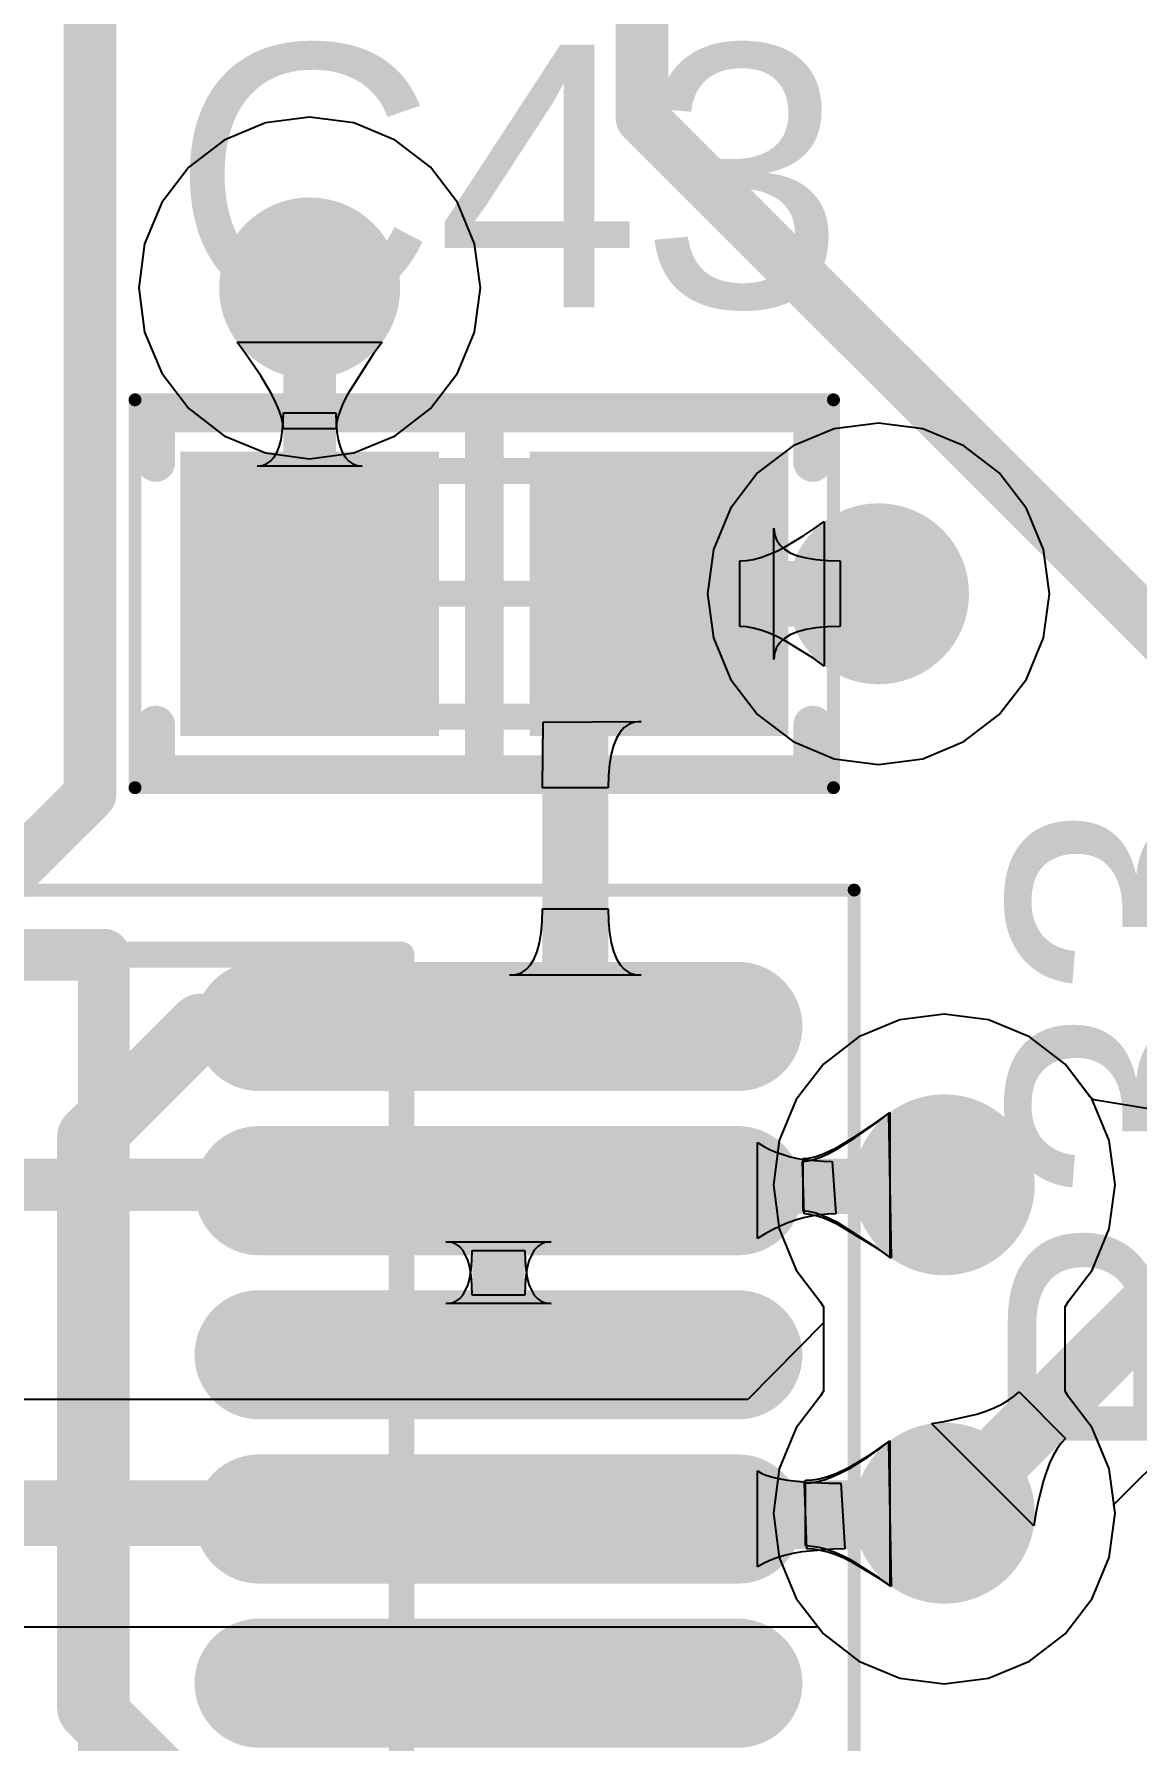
# Model space of a CAD drawing. Header units: inches. Extents: x -0.01 to 3.94, y -0.06 to 4.68.
# Drawn here: x 1.0815 to 1.2493, y 3.3053 to 3.5652 of the extents above; entities that cross this region are included whole.
import ezdxf

# ---------------------------------------------------------------- set-up
doc = ezdxf.new("R2010")
doc.units = ezdxf.units.IN
doc.header["$MEASUREMENT"] = 0
for name, color, linetype in [('Bottom Layer', 5, 'Continuous'), ('Int1 -GND)', 16, 'Continuous'), ('Int2 -PWR)', 76, 'Continuous'), ('Top 3D Body', 56, 'Continuous'), ('Top Courtyard', 56, 'Continuous'), ('Top Layer', 1, 'Continuous'), ('Top Overlay', 2, 'Continuous'), ('Top Paste', 8, 'Continuous'), ('Top Solder', 216, 'Continuous'), ('Via Holes', 16, 'Continuous')]:
    doc.layers.add(name, color=color, linetype=linetype)
doc.styles.add('Arial', font='', dxfattribs={"height": 0.2})
doc.styles.get('Arial').set_extended_font_data('Arial')

# ---------------------------------------------------------------- blocks, each defined once
blk = doc.blocks.new('517EE8A2_9FD8_4174_996D_BDBF76CA3EEB_425')
at = {"layer": 'Top Layer'}
h = blk.add_hatch(color=1, dxfattribs=at)
edge = h.paths.add_edge_path()
edge.add_arc((0.12992, 0.0875), 0.00787, 270, 450)
edge.add_line((0.12992, 0.09537), (0.05709, 0.09537))
edge.add_arc((0.05709, 0.0875), 0.00787, 90, 270)
edge.add_line((0.05709, 0.07963), (0.12992, 0.07963))
h = blk.add_hatch(color=1, dxfattribs=at)
edge = h.paths.add_edge_path()
edge.add_arc((0.12992, 0.0625), 0.00787, 270, 450)
edge.add_line((0.12992, 0.07037), (0.05709, 0.07037))
edge.add_arc((0.05709, 0.0625), 0.00787, 90, 270)
edge.add_line((0.05709, 0.05463), (0.12992, 0.05463))
h = blk.add_hatch(color=1, dxfattribs=at)
edge = h.paths.add_edge_path()
edge.add_arc((0.12992, 0.0375), 0.00787, 270, 450)
edge.add_line((0.12992, 0.04537), (0.05709, 0.04537))
edge.add_arc((0.05709, 0.0375), 0.00787, 90, 270)
edge.add_line((0.05709, 0.02963), (0.12992, 0.02963))
h = blk.add_hatch(color=1, dxfattribs=at)
edge = h.paths.add_edge_path()
edge.add_arc((0.12992, 0.0125), 0.00787, 270, 450)
edge.add_line((0.12992, 0.02037), (0.05709, 0.02037))
edge.add_arc((0.05709, 0.0125), 0.00787, 90, 270)
edge.add_line((0.05709, 0.00463), (0.12992, 0.00463))
h = blk.add_hatch(color=1, dxfattribs=at)
edge = h.paths.add_edge_path()
edge.add_arc((0.12992, -0.0125), 0.00787, 270, 450)
edge.add_line((0.12992, -0.00463), (0.05709, -0.00463))
edge.add_arc((0.05709, -0.0125), 0.00787, 90, 270)
edge.add_line((0.05709, -0.02037), (0.12992, -0.02037))
at = {"layer": 'Top Paste'}
h = blk.add_hatch(color=8, dxfattribs=at)
edge = h.paths.add_edge_path()
edge.add_arc((0.12992, 0.0875), 0.00787, 270, 450)
edge.add_line((0.12992, 0.09537), (0.05709, 0.09537))
edge.add_arc((0.05709, 0.0875), 0.00787, 90, 270)
edge.add_line((0.05709, 0.07963), (0.12992, 0.07963))
h = blk.add_hatch(color=8, dxfattribs=at)
edge = h.paths.add_edge_path()
edge.add_arc((0.12992, 0.0625), 0.00787, 270, 450)
edge.add_line((0.12992, 0.07037), (0.05709, 0.07037))
edge.add_arc((0.05709, 0.0625), 0.00787, 90, 270)
edge.add_line((0.05709, 0.05463), (0.12992, 0.05463))
h = blk.add_hatch(color=8, dxfattribs=at)
edge = h.paths.add_edge_path()
edge.add_arc((0.12992, 0.0375), 0.00787, 270, 450)
edge.add_line((0.12992, 0.04537), (0.05709, 0.04537))
edge.add_arc((0.05709, 0.0375), 0.00787, 90, 270)
edge.add_line((0.05709, 0.02963), (0.12992, 0.02963))
h = blk.add_hatch(color=8, dxfattribs=at)
edge = h.paths.add_edge_path()
edge.add_arc((0.12992, 0.0125), 0.00787, 270, 450)
edge.add_line((0.12992, 0.02037), (0.05709, 0.02037))
edge.add_arc((0.05709, 0.0125), 0.00787, 90, 270)
edge.add_line((0.05709, 0.00463), (0.12992, 0.00463))
h = blk.add_hatch(color=8, dxfattribs=at)
edge = h.paths.add_edge_path()
edge.add_arc((0.12992, -0.0125), 0.00787, 270, 450)
edge.add_line((0.12992, -0.00463), (0.05709, -0.00463))
edge.add_arc((0.05709, -0.0125), 0.00787, 90, 270)
edge.add_line((0.05709, -0.02037), (0.12992, -0.02037))
at = {"layer": 'Top Solder'}
h = blk.add_hatch(color=216, dxfattribs=at)
edge = h.paths.add_edge_path()
edge.add_arc((0.12992, 0.0875), 0.00984, 270, 450)
edge.add_line((0.12992, 0.09734), (0.05709, 0.09734))
edge.add_arc((0.05709, 0.0875), 0.00984, 90, 270)
edge.add_line((0.05709, 0.07766), (0.12992, 0.07766))
h = blk.add_hatch(color=216, dxfattribs=at)
edge = h.paths.add_edge_path()
edge.add_arc((0.12992, 0.0625), 0.00984, 270, 450)
edge.add_line((0.12992, 0.07234), (0.05709, 0.07234))
edge.add_arc((0.05709, 0.0625), 0.00984, 90, 270)
edge.add_line((0.05709, 0.05266), (0.12992, 0.05266))
h = blk.add_hatch(color=216, dxfattribs=at)
edge = h.paths.add_edge_path()
edge.add_arc((0.12992, 0.0375), 0.00984, 270, 450)
edge.add_line((0.12992, 0.04734), (0.05709, 0.04734))
edge.add_arc((0.05709, 0.0375), 0.00984, 90, 270)
edge.add_line((0.05709, 0.02766), (0.12992, 0.02766))
h = blk.add_hatch(color=216, dxfattribs=at)
edge = h.paths.add_edge_path()
edge.add_arc((0.12992, 0.0125), 0.00984, 270, 450)
edge.add_line((0.12992, 0.02234), (0.05709, 0.02234))
edge.add_arc((0.05709, 0.0125), 0.00984, 90, 270)
edge.add_line((0.05709, 0.00266), (0.12992, 0.00266))
h = blk.add_hatch(color=216, dxfattribs=at)
edge = h.paths.add_edge_path()
edge.add_arc((0.12992, -0.0125), 0.00984, 270, 450)
edge.add_line((0.12992, -0.00266), (0.05709, -0.00266))
edge.add_arc((0.05709, -0.0125), 0.00984, 90, 270)
edge.add_line((0.05709, -0.02234), (0.12992, -0.02234))
at = {"layer": 'Top 3D Body'}
for points in [[(-0.07874, 0.09843, 0.00394, 0.00394, 0), (0.07874, 0.09843, 0.00394, 0.00394, 0)], [(0.07874, -0.09842, 0.00394, 0.00394, 0), (0.07874, 0.09843, 0.00394, 0.00394, 0)]]:
    blk.add_lwpolyline(points, format="xyseb", dxfattribs=at)
blk.add_lwpolyline([(0.07776, 0.09843, 0.00197, 0.00197, 1), (0.07972, 0.09843, 0.00197, 0.00197, 1)], format="xyseb", close=True, dxfattribs=at)
blk.add_lwpolyline([(0.07776, 0.09843, 0.00197, 0.00197, 1), (0.07972, 0.09843, 0.00197, 0.00197, 1)], format="xyseb", close=True, dxfattribs=at)
at = {"layer": 'Top Courtyard'}
for points in [[(-0.14764, 0.10827, 0.00197, 0.00197, 0), (0.14764, 0.10827, 0.00197, 0.00197, 0)], [(0.14764, -0.10827, 0.00197, 0.00197, 0), (0.14764, 0.10827, 0.00197, 0.00197, 0)]]:
    blk.add_lwpolyline(points, format="xyseb", dxfattribs=at)
blk.add_lwpolyline([(0.14715, 0.10827, 0.000984, 0.000984, 1), (0.14813, 0.10827, 0.000984, 0.000984, 1)], format="xyseb", close=True, dxfattribs=at)
blk.add_lwpolyline([(0.14715, 0.10827, 0.000984, 0.000984, 1), (0.14813, 0.10827, 0.000984, 0.000984, 1)], format="xyseb", close=True, dxfattribs=at)
at = {"layer": 'Top Overlay'}
for points in [[(-0.03347, 0.09843, 0.00787, 0.00787, 0), (0.03346, 0.09843, 0.00787, 0.00787, 0)], [(0.03346, -0.09842, 0.00787, 0.00787, 0), (0.03346, 0.09843, 0.00787, 0.00787, 0)]]:
    blk.add_lwpolyline(points, format="xyseb", dxfattribs=at)
blk.add_lwpolyline([(0.0315, 0.09843, 0.00394, 0.00394, 1), (0.03543, 0.09843, 0.00394, 0.00394, 1)], format="xyseb", close=True, dxfattribs=at)
blk.add_lwpolyline([(0.0315, 0.09843, 0.00394, 0.00394, 1), (0.03543, 0.09843, 0.00394, 0.00394, 1)], format="xyseb", close=True, dxfattribs=at)
blk = doc.blocks.new('CAP_0603_1608_588')
at = {"layer": 'Top Layer'}
for points in [[(-0.04429, -0.01969), (-0.04429, 0.01968), (-0.00886, 0.01968), (-0.00886, -0.01969)], [(0.00886, -0.01969), (0.00886, 0.01968), (0.04429, 0.01968), (0.04429, -0.01969)]]:
    blk.add_hatch(color=1, dxfattribs=at).paths.add_polyline_path(points)
at = {"layer": 'Top Paste'}
for points in [[(-0.04429, -0.01969), (-0.04429, 0.01968), (-0.00886, 0.01968), (-0.00886, -0.01969)], [(0.00886, -0.01969), (0.00886, 0.01968), (0.04429, 0.01968), (0.04429, -0.01969)]]:
    blk.add_hatch(color=8, dxfattribs=at).paths.add_polyline_path(points)
at = {"layer": 'Top Solder'}
for points in [[(-0.04626, -0.02165), (-0.04626, 0.02165), (-0.00689, 0.02165), (-0.00689, -0.02165)], [(0.00689, -0.02165), (0.00689, 0.02165), (0.04626, 0.02165), (0.04626, -0.02165)]]:
    blk.add_hatch(color=216, dxfattribs=at).paths.add_polyline_path(points)
at = {"layer": 'Top 3D Body'}
for points in [[(0.03445, 0.0187, 0.00394, 0.00394, 0), (-0.03445, 0.0187, 0.00394, 0.00394, 0)], [(-0.03445, 0.0187, 0.00394, 0.00394, 0), (-0.03445, -0.0187, 0.00394, 0.00394, 0)], [(0.03445, 0.0187, 0.00394, 0.00394, 0), (0.03445, -0.0187, 0.00394, 0.00394, 0)], [(0.03445, -0.0187, 0.00394, 0.00394, 0), (-0.03445, -0.0187, 0.00394, 0.00394, 0)]]:
    blk.add_lwpolyline(points, format="xyseb", dxfattribs=at)
for points in [[(-0.03543, 0.0187, 0.00197, 0.00197, 1), (-0.03347, 0.0187, 0.00197, 0.00197, 1)], [(-0.03543, 0.0187, 0.00197, 0.00197, 1), (-0.03347, 0.0187, 0.00197, 0.00197, 1)], [(0.03346, 0.0187, 0.00197, 0.00197, 1), (0.03543, 0.0187, 0.00197, 0.00197, 1)], [(0.03346, 0.0187, 0.00197, 0.00197, 1), (0.03543, 0.0187, 0.00197, 0.00197, 1)], [(-0.03543, -0.0187, 0.00197, 0.00197, 1), (-0.03347, -0.0187, 0.00197, 0.00197, 1)], [(-0.03543, -0.0187, 0.00197, 0.00197, 1), (-0.03347, -0.0187, 0.00197, 0.00197, 1)], [(0.03346, -0.0187, 0.00197, 0.00197, 1), (0.03543, -0.0187, 0.00197, 0.00197, 1)], [(0.03346, -0.0187, 0.00197, 0.00197, 1), (0.03543, -0.0187, 0.00197, 0.00197, 1)]]:
    blk.add_lwpolyline(points, format="xyseb", close=True, dxfattribs=at)
at = {"layer": 'Top Courtyard'}
for points in [[(0.05315, 0.02953, 0.00197, 0.00197, 0), (-0.05315, 0.02953, 0.00197, 0.00197, 0)], [(-0.05315, 0.02953, 0.00197, 0.00197, 0), (-0.05315, -0.02953, 0.00197, 0.00197, 0)], [(0.05315, 0.02953, 0.00197, 0.00197, 0), (0.05315, -0.02953, 0.00197, 0.00197, 0)], [(0, 0.0187, 0.00394, 0.00394, 0), (0, -0.0187, 0.00394, 0.00394, 0)], [(0.0187, 0, 0.00394, 0.00394, 0), (-0.0187, 0, 0.00394, 0.00394, 0)], [(0.05315, -0.02953, 0.00197, 0.00197, 0), (-0.05315, -0.02953, 0.00197, 0.00197, 0)]]:
    blk.add_lwpolyline(points, format="xyseb", dxfattribs=at)
for points in [[(-0.05364, 0.02953, 0.000984, 0.000984, 1), (-0.05266, 0.02953, 0.000984, 0.000984, 1)], [(-0.05364, 0.02953, 0.000984, 0.000984, 1), (-0.05266, 0.02953, 0.000984, 0.000984, 1)], [(0.05266, 0.02953, 0.000984, 0.000984, 1), (0.05364, 0.02953, 0.000984, 0.000984, 1)], [(0.05266, 0.02953, 0.000984, 0.000984, 1), (0.05364, 0.02953, 0.000984, 0.000984, 1)], [(-0.00098, 0.0187, 0.00197, 0.00197, 1), (0.00098, 0.0187, 0.00197, 0.00197, 1)], [(-0.01969, 0, 0.00197, 0.00197, 1), (-0.01772, 0, 0.00197, 0.00197, 1)], [(0.01772, 0, 0.00197, 0.00197, 1), (0.01968, 0, 0.00197, 0.00197, 1)], [(-0.00098, -0.0187, 0.00197, 0.00197, 1), (0.00098, -0.0187, 0.00197, 0.00197, 1)], [(-0.05364, -0.02953, 0.000984, 0.000984, 1), (-0.05266, -0.02953, 0.000984, 0.000984, 1)], [(-0.05364, -0.02953, 0.000984, 0.000984, 1), (-0.05266, -0.02953, 0.000984, 0.000984, 1)], [(0.05266, -0.02953, 0.000984, 0.000984, 1), (0.05364, -0.02953, 0.000984, 0.000984, 1)], [(0.05266, -0.02953, 0.000984, 0.000984, 1), (0.05364, -0.02953, 0.000984, 0.000984, 1)]]:
    blk.add_lwpolyline(points, format="xyseb", close=True, dxfattribs=at)
at = {"layer": 'Top Overlay'}
for points in [[(-0.05, 0.02756, 0.00591, 0.00591, 0), (-0.05, 0.02, 0.00591, 0.00591, 0)], [(0.05, 0.02756, 0.00591, 0.00591, 0), (-0.05, 0.02756, 0.00591, 0.00591, 0)], [(0, 0.02756, 0.00591, 0.00591, 0), (0, -0.02756, 0.00591, 0.00591, 0)], [(0.05, 0.02756, 0.00591, 0.00591, 0), (0.05, 0.02, 0.00591, 0.00591, 0)], [(-0.05, -0.02, 0.00591, 0.00591, 0), (-0.05, -0.02756, 0.00591, 0.00591, 0)], [(0.05, -0.02, 0.00591, 0.00591, 0), (0.05, -0.02756, 0.00591, 0.00591, 0)], [(0.05, -0.02756, 0.00591, 0.00591, 0), (-0.05, -0.02756, 0.00591, 0.00591, 0)]]:
    blk.add_lwpolyline(points, format="xyseb", dxfattribs=at)
for points in [[(-0.05148, 0.02756, 0.00295, 0.00295, 1), (-0.04852, 0.02756, 0.00295, 0.00295, 1)], [(-0.05148, 0.02756, 0.00295, 0.00295, 1), (-0.04852, 0.02756, 0.00295, 0.00295, 1)], [(-0.00148, 0.02756, 0.00295, 0.00295, 1), (0.00148, 0.02756, 0.00295, 0.00295, 1)], [(0.04852, 0.02756, 0.00295, 0.00295, 1), (0.05148, 0.02756, 0.00295, 0.00295, 1)], [(0.04852, 0.02756, 0.00295, 0.00295, 1), (0.05148, 0.02756, 0.00295, 0.00295, 1)], [(-0.05148, 0.02, 0.00295, 0.00295, 1), (-0.04852, 0.02, 0.00295, 0.00295, 1)], [(0.04852, 0.02, 0.00295, 0.00295, 1), (0.05148, 0.02, 0.00295, 0.00295, 1)], [(-0.05148, -0.02, 0.00295, 0.00295, 1), (-0.04852, -0.02, 0.00295, 0.00295, 1)], [(0.04852, -0.02, 0.00295, 0.00295, 1), (0.05148, -0.02, 0.00295, 0.00295, 1)], [(-0.05148, -0.02756, 0.00295, 0.00295, 1), (-0.04852, -0.02756, 0.00295, 0.00295, 1)], [(-0.05148, -0.02756, 0.00295, 0.00295, 1), (-0.04852, -0.02756, 0.00295, 0.00295, 1)], [(-0.00148, -0.02756, 0.00295, 0.00295, 1), (0.00148, -0.02756, 0.00295, 0.00295, 1)], [(0.04852, -0.02756, 0.00295, 0.00295, 1), (0.05148, -0.02756, 0.00295, 0.00295, 1)], [(0.04852, -0.02756, 0.00295, 0.00295, 1), (0.05148, -0.02756, 0.00295, 0.00295, 1)]]:
    blk.add_lwpolyline(points, format="xyseb", close=True, dxfattribs=at)

msp = doc.modelspace()

# ---------------------------------------------------------------- hatches: boundary and pattern name
at = {"layer": 'Bottom Layer'}
h = msp.add_hatch(color=5, dxfattribs=at)
edge = h.paths.add_edge_path()
edge.add_arc((1.12343, 3.52657), 0.01378, 0, 360)
h = msp.add_hatch(color=5, dxfattribs=at)
edge = h.paths.add_edge_path()
edge.add_arc((1.21, 3.48), 0.01378, 0, 360)
h = msp.add_hatch(color=5, dxfattribs=at)
edge = h.paths.add_edge_path()
edge.add_arc((1.22, 3.39), 0.01378, 0, 360)
h = msp.add_hatch(color=5, dxfattribs=at)
edge = h.paths.add_edge_path()
edge.add_arc((1.22, 3.34), 0.01378, 0, 360)
at = {"layer": 'Int1 -GND)'}
h = msp.add_hatch(color=7, dxfattribs=at)
edge = h.paths.add_edge_path()
edge.add_arc((1.12343, 3.52657), 0.01378, 0, 360)
h = msp.add_hatch(color=7, dxfattribs=at)
edge = h.paths.add_edge_path()
edge.add_arc((1.21, 3.48), 0.01378, 0, 360)
h = msp.add_hatch(color=7, dxfattribs=at)
edge = h.paths.add_edge_path()
edge.add_arc((1.22, 3.39), 0.01378, 0, 360)
h = msp.add_hatch(color=7, dxfattribs=at)
edge = h.paths.add_edge_path()
edge.add_arc((1.22, 3.34), 0.01378, 0, 360)
at = {"layer": 'Int2 -PWR)'}
h = msp.add_hatch(color=7, dxfattribs=at)
edge = h.paths.add_edge_path()
edge.add_arc((1.12343, 3.52657), 0.01378, 0, 360)
h = msp.add_hatch(color=7, dxfattribs=at)
edge = h.paths.add_edge_path()
edge.add_arc((1.21, 3.48), 0.01378, 0, 360)
h = msp.add_hatch(color=7, dxfattribs=at)
edge = h.paths.add_edge_path()
edge.add_arc((1.22, 3.39), 0.01378, 0, 360)
h = msp.add_hatch(color=7, dxfattribs=at)
edge = h.paths.add_edge_path()
edge.add_arc((1.22, 3.34), 0.01378, 0, 360)
at = {"layer": 'Top Layer'}
h = msp.add_hatch(color=1, dxfattribs=at)
edge = h.paths.add_edge_path()
edge.add_arc((1.12343, 3.52657), 0.01378, 0, 360)
h = msp.add_hatch(color=1, dxfattribs=at)
edge = h.paths.add_edge_path()
edge.add_arc((1.21, 3.48), 0.01378, 0, 360)
h = msp.add_hatch(color=1, dxfattribs=at)
edge = h.paths.add_edge_path()
edge.add_arc((1.22, 3.39), 0.01378, 0, 360)
h = msp.add_hatch(color=1, dxfattribs=at)
edge = h.paths.add_edge_path()
edge.add_arc((1.22, 3.34), 0.01378, 0, 360)
at = {"layer": 'Via Holes'}
h = msp.add_hatch(color=7, dxfattribs=at)
edge = h.paths.add_edge_path()
edge.add_arc((1.12343, 3.52657), 0.00689, 0, 360)
h = msp.add_hatch(color=7, dxfattribs=at)
edge = h.paths.add_edge_path()
edge.add_arc((1.21, 3.48), 0.00689, 0, 360)
h = msp.add_hatch(color=7, dxfattribs=at)
edge = h.paths.add_edge_path()
edge.add_arc((1.22, 3.39), 0.00689, 0, 360)
h = msp.add_hatch(color=7, dxfattribs=at)
edge = h.paths.add_edge_path()
edge.add_arc((1.22, 3.34), 0.00689, 0, 360)

# ---------------------------------------------------------------- linework, layer by layer
at = {"layer": 'Bottom Layer'}
for p, q in [((1.20661, 3.39744), (1.20991, 3.39968)), ((1.20991, 3.39968), (1.21173, 3.40102)), ((1.21173, 3.40102), (1.21173, 3.37898)), ((1.20376, 3.39575), (1.20661, 3.39744)), ((1.19937, 3.39407), (1.2003, 3.39428)), ((1.2003, 3.39428), (1.20134, 3.39463)), ((1.20134, 3.39463), (1.20249, 3.39512)), ((1.20249, 3.39512), (1.20376, 3.39575)), ((1.19855, 3.394), (1.19937, 3.39407)), ((1.19855, 3.386), (1.19855, 3.394)), ((1.19937, 3.38593), (1.19855, 3.386)), ((1.2003, 3.38572), (1.19937, 3.38593)), ((1.20134, 3.38537), (1.2003, 3.38572)), ((1.20249, 3.38488), (1.20134, 3.38537)), ((1.20376, 3.38425), (1.20249, 3.38488)), ((1.20991, 3.38031), (1.20376, 3.38425)), ((1.21173, 3.37898), (1.20991, 3.38031))]:
    msp.add_line(p, q, dxfattribs=at)
msp.add_lwpolyline([(0.98354, 3.39, 0.008, 0.008, 0), (1.22, 3.39, 0.008, 0.008, 0)], format="xyseb", dxfattribs=at)
msp.add_lwpolyline([(1.218, 3.39, 0.004, 0.004, 1), (1.222, 3.39, 0.004, 0.004, 1)], format="xyseb", close=True, dxfattribs=at)
at = {"layer": 'Int1 -GND)'}
for p, q in [((1.21, 3.506), (1.20327, 3.50512)), ((1.21673, 3.50512), (1.21, 3.506)), ((1.20327, 3.50512), (1.197, 3.50252)), ((1.223, 3.50252), (1.21673, 3.50512)), ((1.197, 3.50252), (1.19161, 3.49839)), ((1.22839, 3.49839), (1.223, 3.50252)), ((1.19161, 3.49839), (1.18748, 3.493)), ((1.23252, 3.493), (1.22839, 3.49839)), ((1.18748, 3.493), (1.18488, 3.48673)), ((1.23512, 3.48673), (1.23252, 3.493)), ((1.18488, 3.48673), (1.184, 3.48)), ((1.236, 3.48), (1.23512, 3.48673)), ((1.184, 3.48), (1.18488, 3.47327)), ((1.23512, 3.47327), (1.236, 3.48)), ((1.18488, 3.47327), (1.18748, 3.467)), ((1.23252, 3.467), (1.23512, 3.47327)), ((1.18748, 3.467), (1.19161, 3.46161)), ((1.22839, 3.46161), (1.23252, 3.467)), ((1.19161, 3.46161), (1.197, 3.45748)), ((1.223, 3.45748), (1.22839, 3.46161)), ((1.197, 3.45748), (1.20327, 3.45488)), ((1.21673, 3.45488), (1.223, 3.45748)), ((1.20327, 3.45488), (1.21, 3.454)), ((1.21, 3.454), (1.21673, 3.45488)), ((1.21327, 3.41512), (1.207, 3.41252)), ((1.22, 3.416), (1.21327, 3.41512)), ((1.22673, 3.41512), (1.22, 3.416)), ((1.233, 3.41252), (1.22673, 3.41512)), ((1.207, 3.41252), (1.20161, 3.40839)), ((1.23839, 3.40839), (1.233, 3.41252)), ((1.20161, 3.40839), (1.19748, 3.403)), ((1.24252, 3.403), (1.23839, 3.40839)), ((1.19748, 3.403), (1.19488, 3.39673)), ((1.24512, 3.39673), (1.24252, 3.403)), ((1.19488, 3.39673), (1.194, 3.39)), ((1.246, 3.39), (1.24512, 3.39673)), ((1.194, 3.39), (1.19488, 3.38327)), ((1.24512, 3.38327), (1.246, 3.39)), ((1.19488, 3.38327), (1.19748, 3.377)), ((1.24252, 3.377), (1.24512, 3.38327)), ((1.19748, 3.377), (1.20109, 3.37229)), ((1.23891, 3.37229), (1.24252, 3.377)), ((1.20109, 3.37229), (1.20161, 3.37143)), ((1.20161, 3.37143), (1.20161, 3.35857)), ((1.23839, 3.37143), (1.23891, 3.37229)), ((1.23839, 3.35857), (1.23839, 3.37143)), ((1.20161, 3.35857), (1.20109, 3.35771)), ((1.23891, 3.35771), (1.23839, 3.35857)), ((1.20109, 3.35771), (1.19748, 3.353)), ((1.24252, 3.353), (1.23891, 3.35771)), ((1.19748, 3.353), (1.19488, 3.34673)), ((1.24512, 3.34673), (1.24252, 3.353)), ((1.19488, 3.34673), (1.194, 3.34)), ((1.246, 3.34), (1.24512, 3.34673)), ((1.194, 3.34), (1.19488, 3.33327)), ((1.24512, 3.33327), (1.246, 3.34)), ((1.19488, 3.33327), (1.19748, 3.327)), ((1.24252, 3.327), (1.24512, 3.33327)), ((1.19748, 3.327), (1.20161, 3.32161)), ((1.23839, 3.32161), (1.24252, 3.327)), ((1.20161, 3.32161), (1.207, 3.31748)), ((1.233, 3.31748), (1.23839, 3.32161)), ((1.207, 3.31748), (1.21327, 3.31488)), ((1.22673, 3.31488), (1.233, 3.31748)), ((1.21327, 3.31488), (1.22, 3.314)), ((1.22, 3.314), (1.22673, 3.31488))]:
    msp.add_line(p, q, dxfattribs=at)
at = {"layer": 'Int2 -PWR)'}
for p, q in [((1.1167, 3.55169), (1.11042, 3.54909)), ((1.12343, 3.55258), (1.1167, 3.55169)), ((1.13016, 3.55169), (1.12343, 3.55258)), ((1.13643, 3.54909), (1.13016, 3.55169)), ((1.11042, 3.54909), (1.10504, 3.54496)), ((1.14181, 3.54496), (1.13643, 3.54909)), ((1.10504, 3.54496), (1.10091, 3.53958)), ((1.14594, 3.53958), (1.14181, 3.54496)), ((1.10091, 3.53958), (1.09831, 3.5333)), ((1.14854, 3.5333), (1.14594, 3.53958)), ((1.09831, 3.5333), (1.09742, 3.52657)), ((1.14943, 3.52657), (1.14854, 3.5333)), ((1.09742, 3.52657), (1.09831, 3.51984)), ((1.14854, 3.51984), (1.14943, 3.52657)), ((1.09831, 3.51984), (1.10091, 3.51357)), ((1.14594, 3.51357), (1.14854, 3.51984)), ((1.10091, 3.51357), (1.10504, 3.50819)), ((1.14181, 3.50819), (1.14594, 3.51357)), ((1.10504, 3.50819), (1.11042, 3.50406)), ((1.13643, 3.50406), (1.14181, 3.50819)), ((1.11042, 3.50406), (1.1167, 3.50146)), ((1.13016, 3.50146), (1.13643, 3.50406)), ((1.1167, 3.50146), (1.12343, 3.50057)), ((1.12343, 3.50057), (1.13016, 3.50146)), ((1.24583, 3.34132), (1.39332, 3.48881)), ((1.21327, 3.41512), (1.207, 3.41252)), ((1.22, 3.416), (1.21327, 3.41512)), ((1.22673, 3.41512), (1.22, 3.416)), ((1.233, 3.41252), (1.22673, 3.41512)), ((1.207, 3.41252), (1.20161, 3.40839)), ((1.23839, 3.40839), (1.233, 3.41252)), ((1.20161, 3.40839), (1.19748, 3.403)), ((1.24208, 3.40357), (1.23839, 3.40839)), ((1.19748, 3.403), (1.19488, 3.39673)), ((1.24275, 3.40296), (1.24208, 3.40357)), ((1.2562, 3.40072), (1.24275, 3.40296)), ((1.19488, 3.39673), (1.194, 3.39)), ((1.194, 3.39), (1.19488, 3.38327)), ((1.19488, 3.38327), (1.19748, 3.377)), ((1.19748, 3.377), (1.20109, 3.37229)), ((1.20109, 3.37229), (1.20161, 3.37143)), ((1.20161, 3.37143), (1.20161, 3.369)), ((1.20161, 3.369), (1.19013, 3.35733)), ((1.23064, 3.3578), (1.23139, 3.35846)), ((1.23139, 3.35846), (1.23846, 3.35139)), ((1.19013, 3.35733), (0.89919, 3.35733)), ((1.22496, 3.35509), (1.22635, 3.35555)), ((1.22635, 3.35555), (1.22762, 3.35605)), ((1.22762, 3.35605), (1.22876, 3.3566)), ((1.22876, 3.3566), (1.22977, 3.35718)), ((1.22977, 3.35718), (1.23064, 3.3578)), ((1.21806, 3.35364), (1.21998, 3.35394)), ((1.23364, 3.33806), (1.21806, 3.35364)), ((1.21998, 3.35394), (1.22496, 3.35509)), ((1.21015, 3.34987), (1.21173, 3.35102)), ((1.21173, 3.35102), (1.21173, 3.32898)), ((1.2378, 3.35064), (1.23718, 3.34977)), ((1.23846, 3.35139), (1.2378, 3.35064)), ((1.20583, 3.34717), (1.20865, 3.34885)), ((1.20865, 3.34885), (1.21015, 3.34987)), ((1.23605, 3.34762), (1.23555, 3.34635)), ((1.2366, 3.34876), (1.23605, 3.34762)), ((1.23718, 3.34977), (1.2366, 3.34876)), ((1.19889, 3.345), (1.19989, 3.34506)), ((1.19889, 3.335), (1.19889, 3.345)), ((1.19989, 3.34506), (1.20095, 3.34524)), ((1.20095, 3.34524), (1.20207, 3.34554)), ((1.20207, 3.34554), (1.20326, 3.34596)), ((1.20326, 3.34596), (1.20451, 3.3465)), ((1.20451, 3.3465), (1.20583, 3.34717)), ((1.23509, 3.34496), (1.23429, 3.34177)), ((1.23555, 3.34635), (1.23509, 3.34496)), ((1.23394, 3.33998), (1.23364, 3.33806)), ((1.23429, 3.34177), (1.23394, 3.33998)), ((1.24512, 3.33327), (1.246, 3.34)), ((1.246, 3.34), (1.24583, 3.34132)), ((1.19989, 3.33494), (1.19889, 3.335)), ((1.20095, 3.33476), (1.19989, 3.33494)), ((1.20207, 3.33446), (1.20095, 3.33476)), ((1.20326, 3.33404), (1.20207, 3.33446)), ((1.20451, 3.3335), (1.20326, 3.33404)), ((1.20583, 3.33283), (1.20451, 3.3335)), ((1.21015, 3.33012), (1.20583, 3.33283)), ((1.24252, 3.327), (1.24512, 3.33327)), ((1.21173, 3.32898), (1.21015, 3.33012)), ((1.23839, 3.32161), (1.24252, 3.327)), ((1.06023, 3.32267), (1.20081, 3.32267)), ((1.20081, 3.32267), (1.20161, 3.32161)), ((1.20161, 3.32161), (1.207, 3.31748)), ((1.233, 3.31748), (1.23839, 3.32161)), ((1.207, 3.31748), (1.21327, 3.31488)), ((1.22673, 3.31488), (1.233, 3.31748)), ((1.21327, 3.31488), (1.22, 3.314)), ((1.22, 3.314), (1.22673, 3.31488))]:
    msp.add_line(p, q, dxfattribs=at)
for points in [[(1.22, 3.34, 0.01, 0.01, 0), (1.38106, 3.50106, 0.01, 0.01, 0)], [(0.88, 3.34, 0.01, 0.01, 0), (1.22, 3.34, 0.01, 0.01, 0)]]:
    msp.add_lwpolyline(points, format="xyseb", dxfattribs=at)
msp.add_lwpolyline([(1.2175, 3.34, 0.005, 0.005, 1), (1.2225, 3.34, 0.005, 0.005, 1)], format="xyseb", close=True, dxfattribs=at)
msp.add_lwpolyline([(1.2175, 3.34, 0.005, 0.005, 1), (1.2225, 3.34, 0.005, 0.005, 1)], format="xyseb", close=True, dxfattribs=at)
at = {"layer": 'Top Layer'}
for p, q in [((1.11374, 3.51649), (1.11241, 3.5183)), ((1.11241, 3.5183), (1.13444, 3.5183)), ((1.11599, 3.51319), (1.11374, 3.51649)), ((1.13311, 3.51649), (1.12918, 3.51033)), ((1.13444, 3.5183), (1.13311, 3.51649)), ((1.11767, 3.51033), (1.11599, 3.51319)), ((1.1183, 3.50907), (1.11767, 3.51033)), ((1.11879, 3.50792), (1.1183, 3.50907)), ((1.12855, 3.50907), (1.12806, 3.50792)), ((1.12918, 3.51033), (1.12855, 3.50907)), ((1.11914, 3.50687), (1.11879, 3.50792)), ((1.11936, 3.50594), (1.11914, 3.50687)), ((1.11927, 3.50464), (1.11939, 3.50602)), ((1.11939, 3.50602), (1.11943, 3.50757)), ((1.11943, 3.50757), (1.12743, 3.50757)), ((1.12743, 3.50757), (1.12747, 3.50602)), ((1.12747, 3.50602), (1.12759, 3.50464)), ((1.12771, 3.50687), (1.1275, 3.50594)), ((1.12806, 3.50792), (1.12771, 3.50687)), ((1.11879, 3.50237), (1.11907, 3.50342)), ((1.11907, 3.50342), (1.11927, 3.50464)), ((1.11943, 3.50512), (1.11936, 3.50594)), ((1.12743, 3.50512), (1.11943, 3.50512)), ((1.1275, 3.50594), (1.12743, 3.50512)), ((1.12759, 3.50464), (1.12779, 3.50342)), ((1.12779, 3.50342), (1.12807, 3.50237)), ((1.11799, 3.50074), (1.11843, 3.50148)), ((1.11843, 3.50148), (1.11879, 3.50237)), ((1.12807, 3.50237), (1.12843, 3.50148)), ((1.12843, 3.50148), (1.12887, 3.50074)), ((1.11543, 3.49945), (1.11619, 3.49953)), ((1.13143, 3.49945), (1.11543, 3.49945)), ((1.11619, 3.49953), (1.11687, 3.49977)), ((1.11687, 3.49977), (1.11747, 3.50018)), ((1.11747, 3.50018), (1.11799, 3.50074)), ((1.12887, 3.50074), (1.12939, 3.50018)), ((1.12939, 3.50018), (1.12999, 3.49977)), ((1.12999, 3.49977), (1.13067, 3.49953)), ((1.13067, 3.49953), (1.13143, 3.49945)), ((1.20015, 3.48988), (1.20173, 3.49102)), ((1.20173, 3.49102), (1.20173, 3.46898)), ((1.19405, 3.47), (1.19405, 3.49)), ((1.19405, 3.49), (1.19415, 3.48905)), ((1.19415, 3.48905), (1.19446, 3.4882)), ((1.19446, 3.4882), (1.19496, 3.48745)), ((1.19582, 3.48717), (1.19865, 3.48885)), ((1.19865, 3.48885), (1.20015, 3.48988)), ((1.18989, 3.48506), (1.19095, 3.48524)), ((1.19095, 3.48524), (1.19207, 3.48554)), ((1.19207, 3.48554), (1.19326, 3.48596)), ((1.19326, 3.48596), (1.19451, 3.4865)), ((1.19451, 3.4865), (1.19582, 3.48717)), ((1.19496, 3.48745), (1.19567, 3.4868)), ((1.19567, 3.4868), (1.19658, 3.48625)), ((1.19658, 3.48625), (1.19769, 3.4858)), ((1.19769, 3.4858), (1.19901, 3.48545)), ((1.19901, 3.48545), (1.20053, 3.4852)), ((1.20053, 3.4852), (1.20225, 3.48505)), ((1.18889, 3.485), (1.18989, 3.48506)), ((1.18889, 3.475), (1.18889, 3.485)), ((1.20225, 3.48505), (1.20417, 3.485)), ((1.20417, 3.485), (1.20417, 3.475)), ((1.18989, 3.47494), (1.18889, 3.475)), ((1.19095, 3.47476), (1.18989, 3.47494)), ((1.20053, 3.4748), (1.19901, 3.47455)), ((1.20225, 3.47495), (1.20053, 3.4748)), ((1.20417, 3.475), (1.20225, 3.47495)), ((1.19207, 3.47446), (1.19095, 3.47476)), ((1.19326, 3.47404), (1.19207, 3.47446)), ((1.19451, 3.4735), (1.19326, 3.47404)), ((1.19496, 3.47255), (1.19446, 3.4718)), ((1.19582, 3.47283), (1.19451, 3.4735)), ((1.19567, 3.4732), (1.19496, 3.47255)), ((1.19658, 3.47375), (1.19567, 3.4732)), ((1.20015, 3.47013), (1.19582, 3.47283)), ((1.19769, 3.4742), (1.19658, 3.47375)), ((1.19901, 3.47455), (1.19769, 3.4742)), ((1.19415, 3.47095), (1.19405, 3.47)), ((1.19446, 3.4718), (1.19415, 3.47095)), ((1.20173, 3.46898), (1.20015, 3.47013)), ((1.15886, 3.45044), (1.15898, 3.46044)), ((1.15898, 3.46044), (1.17386, 3.46056)), ((1.17131, 3.45963), (1.17066, 3.45892)), ((1.17206, 3.46014), (1.17131, 3.45963)), ((1.17291, 3.46045), (1.17206, 3.46014)), ((1.17386, 3.46056), (1.17291, 3.46045)), ((1.16966, 3.45689), (1.16931, 3.45558)), ((1.17011, 3.458), (1.16966, 3.45689)), ((1.17066, 3.45892), (1.17011, 3.458)), ((1.16906, 3.45407), (1.16891, 3.45235)), ((1.16931, 3.45558), (1.16906, 3.45407)), ((1.16891, 3.45235), (1.16886, 3.45044)), ((1.16886, 3.45044), (1.15886, 3.45044)), ((1.15881, 3.4301), (1.15886, 3.43202)), ((1.15886, 3.43202), (1.16886, 3.43202)), ((1.16886, 3.43202), (1.16891, 3.4301)), ((1.15841, 3.42686), (1.15866, 3.42838)), ((1.15866, 3.42838), (1.15881, 3.4301)), ((1.16891, 3.4301), (1.16906, 3.42838)), ((1.16906, 3.42838), (1.16931, 3.42686)), ((1.15761, 3.42443), (1.15806, 3.42554)), ((1.15806, 3.42554), (1.15841, 3.42686)), ((1.16931, 3.42686), (1.16966, 3.42554)), ((1.16966, 3.42554), (1.17011, 3.42443)), ((1.15566, 3.4223), (1.15641, 3.42281)), ((1.15641, 3.42281), (1.15706, 3.42352)), ((1.15706, 3.42352), (1.15761, 3.42443)), ((1.17011, 3.42443), (1.17066, 3.42352)), ((1.17066, 3.42352), (1.17131, 3.42281)), ((1.17131, 3.42281), (1.17206, 3.4223)), ((1.15386, 3.4219), (1.15481, 3.422)), ((1.17386, 3.4219), (1.15386, 3.4219)), ((1.15481, 3.422), (1.15566, 3.4223)), ((1.17206, 3.4223), (1.17291, 3.422)), ((1.17291, 3.422), (1.17386, 3.4219)), ((1.20642, 3.39713), (1.2097, 3.39946)), ((1.2097, 3.39946), (1.21151, 3.40085)), ((1.21151, 3.40085), (1.21195, 3.37882)), ((1.20358, 3.39538), (1.20642, 3.39713)), ((1.19161, 3.38181), (1.19161, 3.39642)), ((1.19161, 3.39642), (1.19249, 3.39587)), ((1.19249, 3.39587), (1.19343, 3.39539)), ((1.19343, 3.39539), (1.19443, 3.39496)), ((1.19443, 3.39496), (1.19548, 3.39459)), ((1.19548, 3.39459), (1.19658, 3.39427)), ((1.19658, 3.39427), (1.19774, 3.39401)), ((1.20015, 3.39385), (1.20118, 3.39421)), ((1.20118, 3.39421), (1.20232, 3.39472)), ((1.20232, 3.39472), (1.20358, 3.39538)), ((1.19774, 3.39401), (1.19896, 3.39381)), ((1.19842, 3.39356), (1.19923, 3.39363)), ((1.19869, 3.38556), (1.19842, 3.39356)), ((1.19896, 3.39381), (1.20156, 3.39359)), ((1.19923, 3.39363), (1.20015, 3.39385)), ((1.20156, 3.39359), (1.20294, 3.39356)), ((1.20294, 3.39356), (1.20353, 3.38556)), ((1.19621, 3.38421), (1.19504, 3.38372)), ((1.19739, 3.38462), (1.19621, 3.38421)), ((1.19859, 3.38496), (1.19739, 3.38462)), ((1.19981, 3.38522), (1.19859, 3.38496)), ((1.19952, 3.38549), (1.19869, 3.38556)), ((1.20047, 3.38529), (1.19952, 3.38549)), ((1.20103, 3.38541), (1.19981, 3.38522)), ((1.20152, 3.38495), (1.20047, 3.38529)), ((1.20228, 3.38552), (1.20103, 3.38541)), ((1.20268, 3.38448), (1.20152, 3.38495)), ((1.20353, 3.38556), (1.20228, 3.38552)), ((1.20395, 3.38387), (1.20268, 3.38448)), ((1.21013, 3.3801), (1.20395, 3.38387)), ((1.14493, 3.38125), (1.14417, 3.38133)), ((1.14417, 3.38133), (1.16017, 3.38133)), ((1.14561, 3.381), (1.14493, 3.38125)), ((1.15941, 3.38125), (1.15873, 3.381)), ((1.16017, 3.38133), (1.15941, 3.38125)), ((1.19274, 3.38252), (1.19161, 3.38181)), ((1.19388, 3.38316), (1.19274, 3.38252)), ((1.19504, 3.38372), (1.19388, 3.38316)), ((1.14621, 3.3806), (1.14561, 3.381)), ((1.14673, 3.38003), (1.14621, 3.3806)), ((1.14717, 3.3793), (1.14673, 3.38003)), ((1.14753, 3.3784), (1.14717, 3.3793)), ((1.14813, 3.37848), (1.14817, 3.38002)), ((1.14817, 3.38002), (1.15617, 3.38002)), ((1.15617, 3.38002), (1.15621, 3.37848)), ((1.15717, 3.3793), (1.15681, 3.3784)), ((1.15761, 3.38003), (1.15717, 3.3793)), ((1.15813, 3.3806), (1.15761, 3.38003)), ((1.15873, 3.381), (1.15813, 3.3806)), ((1.21195, 3.37882), (1.21013, 3.3801)), ((1.14781, 3.37735), (1.14753, 3.3784)), ((1.14801, 3.37613), (1.14781, 3.37735)), ((1.14781, 3.37588), (1.14801, 3.3771)), ((1.14801, 3.3771), (1.14813, 3.37848)), ((1.14813, 3.37475), (1.14801, 3.37613)), ((1.15621, 3.37848), (1.15633, 3.3771)), ((1.15633, 3.37613), (1.15621, 3.37475)), ((1.15653, 3.37735), (1.15633, 3.37613)), ((1.15633, 3.3771), (1.15653, 3.37588)), ((1.15681, 3.3784), (1.15653, 3.37735)), ((1.14673, 3.3732), (1.14717, 3.37393)), ((1.14717, 3.37393), (1.14753, 3.37482)), ((1.14753, 3.37482), (1.14781, 3.37588)), ((1.14817, 3.37321), (1.14813, 3.37475)), ((1.15621, 3.37475), (1.15617, 3.37321)), ((1.15653, 3.37588), (1.15681, 3.37482)), ((1.15681, 3.37482), (1.15717, 3.37393)), ((1.15717, 3.37393), (1.15761, 3.3732)), ((1.14417, 3.3719), (1.14493, 3.37198)), ((1.16017, 3.3719), (1.14417, 3.3719)), ((1.14493, 3.37198), (1.14561, 3.37222)), ((1.14561, 3.37222), (1.14621, 3.37263)), ((1.14621, 3.37263), (1.14673, 3.3732)), ((1.15617, 3.37321), (1.14817, 3.37321)), ((1.15761, 3.3732), (1.15813, 3.37263)), ((1.15813, 3.37263), (1.15873, 3.37222)), ((1.15873, 3.37222), (1.15941, 3.37198)), ((1.15941, 3.37198), (1.16017, 3.3719)), ((1.20993, 3.34965), (1.21151, 3.35085)), ((1.21151, 3.35085), (1.21195, 3.32882)), ((1.2056, 3.34682), (1.20842, 3.34858)), ((1.20842, 3.34858), (1.20993, 3.34965)), ((1.19161, 3.33181), (1.19161, 3.34642)), ((1.19161, 3.34642), (1.19224, 3.34606)), ((1.19224, 3.34606), (1.19301, 3.34575)), ((1.19301, 3.34575), (1.19392, 3.34547)), ((1.19392, 3.34547), (1.19497, 3.34523)), ((1.19497, 3.34523), (1.19617, 3.34502)), ((1.19617, 3.34502), (1.19898, 3.34472)), ((1.20076, 3.34481), (1.20187, 3.34512)), ((1.20187, 3.34512), (1.20305, 3.34556)), ((1.20305, 3.34556), (1.20429, 3.34613)), ((1.20429, 3.34613), (1.2056, 3.34682)), ((1.19873, 3.34456), (1.19971, 3.34462)), ((1.19907, 3.33456), (1.19873, 3.34456)), ((1.19898, 3.34472), (1.20237, 3.34458)), ((1.19971, 3.34462), (1.20076, 3.34481)), ((1.20237, 3.34458), (1.20427, 3.34456)), ((1.20427, 3.34456), (1.20486, 3.33456)), ((1.20309, 3.33453), (1.19835, 3.33412)), ((1.20008, 3.3345), (1.19907, 3.33456)), ((1.20116, 3.33433), (1.20008, 3.3345)), ((1.20486, 3.33456), (1.20309, 3.33453)), ((1.19248, 3.33233), (1.19161, 3.33181)), ((1.19345, 3.3328), (1.19248, 3.33233)), ((1.19453, 3.33321), (1.19345, 3.3328)), ((1.1957, 3.33357), (1.19453, 3.33321)), ((1.19698, 3.33387), (1.1957, 3.33357)), ((1.19835, 3.33412), (1.19698, 3.33387)), ((1.20229, 3.33404), (1.20116, 3.33433)), ((1.20349, 3.33364), (1.20229, 3.33404)), ((1.20474, 3.33312), (1.20349, 3.33364)), ((1.20606, 3.33249), (1.20474, 3.33312)), ((1.21038, 3.32991), (1.20606, 3.33249)), ((1.21195, 3.32882), (1.21038, 3.32991))]:
    msp.add_line(p, q, dxfattribs=at)
for points in [[(1.09, 3.44943, 0.008, 0.008, 0), (1.09, 3.85909, 0.008, 0.008, 0)], [(1.174, 3.55246, 0.008, 0.008, 0), (1.174, 3.79771, 0.008, 0.008, 0)], [(1.174, 3.55246, 0.008, 0.008, 0), (1.2793, 3.44716, 0.008, 0.008, 0)], [(1.12343, 3.48, 0.008, 0.008, 0), (1.12343, 3.52657, 0.008, 0.008, 0)], [(1.16386, 3.46728, 0.01, 0.01, 0), (1.17658, 3.48, 0.01, 0.01, 0)], [(1.17658, 3.48, 0.01, 0.01, 0), (1.21, 3.48, 0.01, 0.01, 0)], [(1.16386, 3.41677, 0.01, 0.01, 0), (1.16386, 3.46728, 0.01, 0.01, 0)], [(1.00616, 3.3656, 0.008, 0.008, 0), (1.09, 3.44943, 0.008, 0.008, 0)], [(1.1612, 3.41411, 0.01, 0.01, 0), (1.16386, 3.41677, 0.01, 0.01, 0)], [(1.09, 3.39724, 0.01, 0.01, 0), (1.10687, 3.41411, 0.01, 0.01, 0)], [(1.10687, 3.41411, 0.01, 0.01, 0), (1.15217, 3.41411, 0.01, 0.01, 0)], [(1.15217, 3.41411, 0.01, 0.01, 0), (1.1612, 3.41411, 0.01, 0.01, 0)], [(1.09, 3.31034, 0.01, 0.01, 0), (1.09, 3.39724, 0.01, 0.01, 0)], [(1.15217, 3.38911, 0.008, 0.008, 0), (1.15261, 3.38956, 0.008, 0.008, 0)], [(1.15217, 3.36411, 0.008, 0.008, 0), (1.15217, 3.38911, 0.008, 0.008, 0)], [(1.15261, 3.38956, 0.008, 0.008, 0), (1.21956, 3.38956, 0.008, 0.008, 0)], [(1.21956, 3.38956, 0.008, 0.008, 0), (1.22, 3.39, 0.008, 0.008, 0)], [(1.21956, 3.33956, 0.01, 0.01, 0), (1.22, 3.34, 0.01, 0.01, 0)], [(1.15217, 3.33911, 0.01, 0.01, 0), (1.15261, 3.33956, 0.01, 0.01, 0)], [(1.15261, 3.33956, 0.01, 0.01, 0), (1.21956, 3.33956, 0.01, 0.01, 0)], [(1.09, 3.31034, 0.01, 0.01, 0), (1.11123, 3.28911, 0.01, 0.01, 0)]]:
    msp.add_lwpolyline(points, format="xyseb", dxfattribs=at)
for points in [[(1.172, 3.55246, 0.004, 0.004, 1), (1.176, 3.55246, 0.004, 0.004, 1)], [(1.172, 3.55246, 0.004, 0.004, 1), (1.176, 3.55246, 0.004, 0.004, 1)], [(1.12143, 3.52657, 0.004, 0.004, 1), (1.12543, 3.52657, 0.004, 0.004, 1)], [(1.12143, 3.48, 0.004, 0.004, 1), (1.12543, 3.48, 0.004, 0.004, 1)], [(1.17408, 3.48, 0.005, 0.005, 1), (1.17908, 3.48, 0.005, 0.005, 1)], [(1.17408, 3.48, 0.005, 0.005, 1), (1.17908, 3.48, 0.005, 0.005, 1)], [(1.2075, 3.48, 0.005, 0.005, 1), (1.2125, 3.48, 0.005, 0.005, 1)], [(1.16136, 3.46728, 0.005, 0.005, 1), (1.16636, 3.46728, 0.005, 0.005, 1)], [(1.16136, 3.46728, 0.005, 0.005, 1), (1.16636, 3.46728, 0.005, 0.005, 1)], [(1.088, 3.44943, 0.004, 0.004, 1), (1.092, 3.44943, 0.004, 0.004, 1)], [(1.088, 3.44943, 0.004, 0.004, 1), (1.092, 3.44943, 0.004, 0.004, 1)], [(1.16136, 3.41677, 0.005, 0.005, 1), (1.16636, 3.41677, 0.005, 0.005, 1)], [(1.16136, 3.41677, 0.005, 0.005, 1), (1.16636, 3.41677, 0.005, 0.005, 1)], [(1.10437, 3.41411, 0.005, 0.005, 1), (1.10937, 3.41411, 0.005, 0.005, 1)], [(1.10437, 3.41411, 0.005, 0.005, 1), (1.10937, 3.41411, 0.005, 0.005, 1)], [(1.14967, 3.41411, 0.005, 0.005, 1), (1.15467, 3.41411, 0.005, 0.005, 1)], [(1.14967, 3.41411, 0.005, 0.005, 1), (1.15467, 3.41411, 0.005, 0.005, 1)], [(1.1587, 3.41411, 0.005, 0.005, 1), (1.1637, 3.41411, 0.005, 0.005, 1)], [(1.1587, 3.41411, 0.005, 0.005, 1), (1.1637, 3.41411, 0.005, 0.005, 1)], [(1.0875, 3.39724, 0.005, 0.005, 1), (1.0925, 3.39724, 0.005, 0.005, 1)], [(1.0875, 3.39724, 0.005, 0.005, 1), (1.0925, 3.39724, 0.005, 0.005, 1)], [(1.15017, 3.38911, 0.004, 0.004, 1), (1.15417, 3.38911, 0.004, 0.004, 1)], [(1.15017, 3.38911, 0.004, 0.004, 1), (1.15417, 3.38911, 0.004, 0.004, 1)], [(1.15061, 3.38956, 0.004, 0.004, 1), (1.15461, 3.38956, 0.004, 0.004, 1)], [(1.15061, 3.38956, 0.004, 0.004, 1), (1.15461, 3.38956, 0.004, 0.004, 1)], [(1.21756, 3.38956, 0.004, 0.004, 1), (1.22156, 3.38956, 0.004, 0.004, 1)], [(1.21756, 3.38956, 0.004, 0.004, 1), (1.22156, 3.38956, 0.004, 0.004, 1)], [(1.218, 3.39, 0.004, 0.004, 1), (1.222, 3.39, 0.004, 0.004, 1)], [(1.15017, 3.36411, 0.004, 0.004, 1), (1.15417, 3.36411, 0.004, 0.004, 1)], [(1.2175, 3.34, 0.005, 0.005, 1), (1.2225, 3.34, 0.005, 0.005, 1)], [(1.14967, 3.33911, 0.005, 0.005, 1), (1.15467, 3.33911, 0.005, 0.005, 1)], [(1.15011, 3.33956, 0.005, 0.005, 1), (1.15511, 3.33956, 0.005, 0.005, 1)], [(1.15011, 3.33956, 0.005, 0.005, 1), (1.15511, 3.33956, 0.005, 0.005, 1)], [(1.21706, 3.33956, 0.005, 0.005, 1), (1.22206, 3.33956, 0.005, 0.005, 1)], [(1.21706, 3.33956, 0.005, 0.005, 1), (1.22206, 3.33956, 0.005, 0.005, 1)], [(1.0875, 3.31034, 0.005, 0.005, 1), (1.0925, 3.31034, 0.005, 0.005, 1)], [(1.0875, 3.31034, 0.005, 0.005, 1), (1.0925, 3.31034, 0.005, 0.005, 1)]]:
    msp.add_lwpolyline(points, format="xyseb", close=True, dxfattribs=at)

# ---------------------------------------------------------------- block references
at = {"rotation": 180}
msp.add_blockref('CAP_0603_1608_588', (1.15, 3.48), dxfattribs=at)
msp.add_blockref('517EE8A2_9FD8_4174_996D_BDBF76CA3EEB_425', (1.05866, 3.32661))

# ---------------------------------------------------------------- texts
at = {"layer": 'Top Overlay', "style": 'Arial'}
msp.add_text('C43', height=0.04, dxfattribs=at).set_placement((1.10236, 3.52362))
msp.add_text('R33', height=0.04, rotation=90, dxfattribs=at).set_placement((1.26968, 3.34646))

doc.saveas('drawing.dxf')
